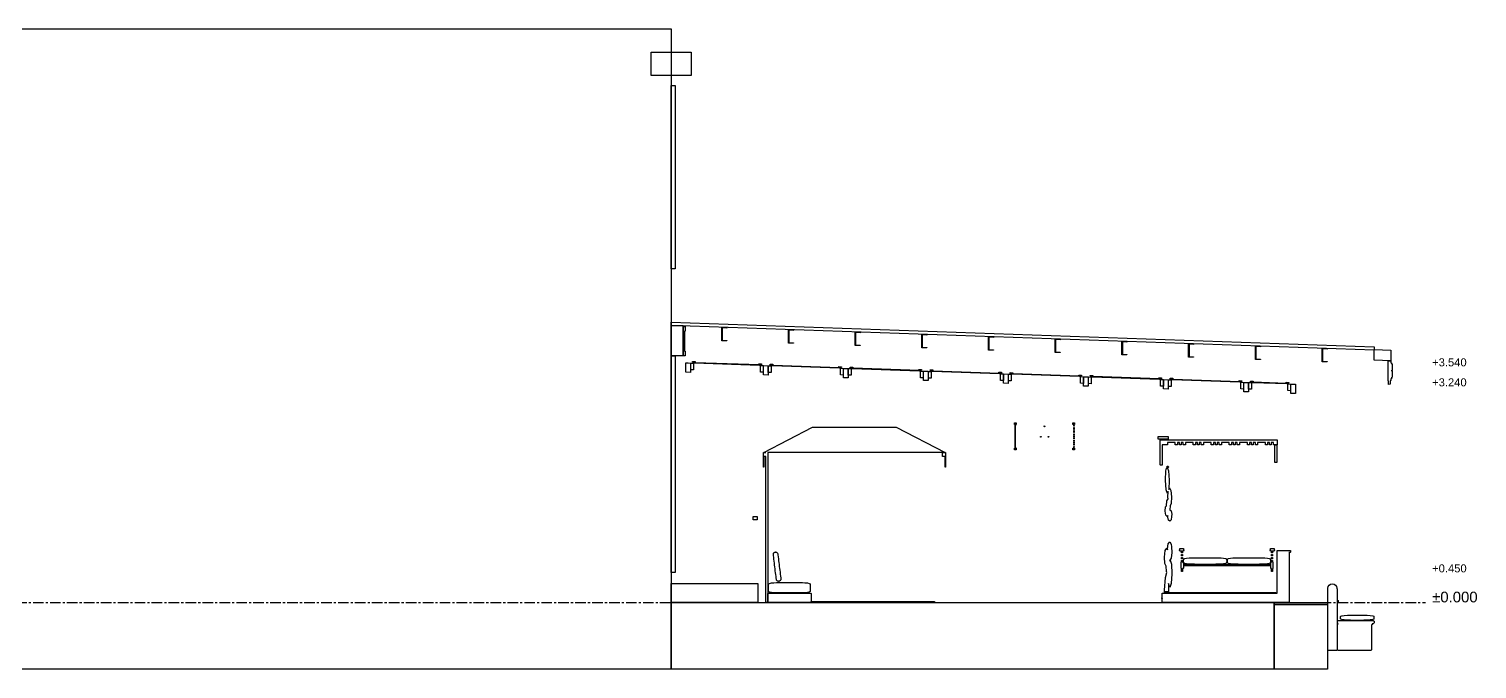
# Model space of a CAD drawing. Header units: millimetres. Extents: x -2320 to 44593, y -183000 to 30400.
# Drawn here: x 20775 to 42483, y -139000 to -129400 of the extents above; entities that cross this region are included whole.
import ezdxf

# ---------------------------------------------------------------- set-up
doc = ezdxf.new("R2010")
doc.units = ezdxf.units.MM
doc.header["$LTSCALE"] = 50
doc.linetypes.add('CENTER', pattern=[5.08, 3.175, -0.635, 0.635, -0.635])
for name, color, linetype in [('A-BLDG', 8, 'Continuous'), ('A-DIMS', 1, 'Continuous'), ('A-SECT', 7, 'Continuous'), ('S-GRID', 8, 'CENTER')]:
    doc.layers.add(name, color=color, linetype=linetype)
doc.styles.add('VN', font='arial.ttf')

msp = doc.modelspace()

# ---------------------------------------------------------------- linework, layer by layer
at = {"layer": 'A-BLDG'}
for points in [[(30400, -139000), (0, -139000), (0, -129400), (30400, -129400)], [(30700, -129750), (30700, -130100), (30100, -130100), (30100, -129750)], [(30400, -133000), (30400, -130250), (30460, -130250), (30460, -133000)], [(30610, -134300), (30580, -134300), (30580, -134230), (30584, -134230), (30584, -133935), (30580, -133935), (30580, -133865), (30610, -133865), (30610, -133935), (30601, -133935), (30601, -134230), (30610, -134230)], [(30460, -137550), (30400, -137550), (30400, -134300), (30460, -134300)]]:
    msp.add_lwpolyline(points, close=True, dxfattribs=at)
at = {"layer": 'A-SECT'}
for points in [[(40939.9, -134168.9), (40939.9, -134218.9), (30400, -133850), (30400, -133800)], [(30580, -133850), (30580, -134300), (30400, -134300), (30400, -133850)], [(31160, -133884.6), (31160, -133876.6), (31235, -133879.2), (31235, -133887.2), (31166, -133884.8), (31166, -134068.8), (31160, -134068.6)], [(32160, -133919.6), (32160, -133911.6), (32235, -133914.2), (32235, -133922.2), (32166, -133919.8), (32166, -134103.8), (32160, -134103.6)], [(31160, -134076.6), (31160, -134068.6), (31235, -134071.2), (31235, -134079.2)], [(32160, -134111.6), (32160, -134103.6), (32235, -134106.2), (32235, -134114.2)], [(33160, -133954.6), (33160, -133946.6), (33235, -133949.2), (33235, -133957.2), (33166, -133954.8), (33166, -134138.8), (33160, -134138.6)], [(33160, -134146.6), (33160, -134138.6), (33235, -134141.2), (33235, -134149.2)], [(34160, -133989.6), (34160, -133981.6), (34235, -133984.2), (34235, -133992.2), (34166, -133989.8), (34166, -134173.8), (34160, -134173.6)], [(35160, -134024.6), (35160, -134016.6), (35235, -134019.2), (35235, -134027.2), (35166, -134024.8), (35166, -134208.8), (35160, -134208.6)], [(36160, -134059.6), (36160, -134051.6), (36235, -134054.2), (36235, -134062.2), (36166, -134059.8), (36166, -134243.8), (36160, -134243.6)], [(37160, -134094.6), (37160, -134086.6), (37235, -134089.2), (37235, -134097.2), (37166, -134094.8), (37166, -134278.8), (37160, -134278.6)], [(38160, -134129.6), (38160, -134121.6), (38235, -134124.2), (38235, -134132.2), (38166, -134129.8), (38166, -134313.8), (38160, -134313.6)], [(39160, -134164.6), (39160, -134156.6), (39235, -134159.2), (39235, -134167.2), (39166, -134164.8), (39166, -134348.8), (39160, -134348.6)], [(34160, -134181.6), (34160, -134173.6), (34235, -134176.2), (34235, -134184.2)], [(35160, -134216.6), (35160, -134208.6), (35235, -134211.2), (35235, -134219.2)], [(36160, -134251.6), (36160, -134243.6), (36235, -134246.2), (36235, -134254.2)], [(37160, -134286.6), (37160, -134278.6), (37235, -134281.2), (37235, -134289.2)], [(38160, -134321.6), (38160, -134313.6), (38235, -134316.2), (38235, -134324.2)], [(39160, -134356.6), (39160, -134348.6), (39235, -134351.2), (39235, -134359.2)], [(40160, -134199.6), (40160, -134191.6), (40235, -134194.2), (40235, -134202.2), (40166, -134199.8), (40166, -134383.8), (40160, -134383.6)], [(41189.9, -134217.6), (41189.9, -134377.6), (40939.9, -134368.9), (40939.9, -134208.9)], [(30655, -134408.9), (30655, -134409), (30690, -134410.2), (30690, -134550.1), (30620, -134547.7), (30620, -134407.7)], [(30695, -134510.3), (30695, -134410.3), (30737, -134411.8), (30737, -134511.8)], [(30722, -134399.3), (30722, -134387.3), (30762, -134388.7), (30762, -134400.7), (31725, -134434.4), (31725, -134446.4), (30752, -134412.3), (30752, -134400.4)], [(31715, -134434), (31715, -134422), (31755, -134423.4), (31755, -134435.4)], [(31740, -134546.9), (31740, -134446.9), (31782, -134448.4), (31782, -134548.4)], [(31785, -134448.5), (31855, -134450.9), (31855, -134590.9), (31785, -134588.5)], [(31858, -134551), (31858, -134451), (31900, -134452.5), (31900, -134552.5)], [(31885, -134428), (31925, -134429.4), (31925, -134441.4), (32925, -134476.4), (32925, -134488.4), (31915, -134453), (31915, -134441), (31885, -134440)], [(32915, -134476), (32915, -134464), (32955, -134465.4), (32955, -134477.4)], [(32940, -134588.9), (32940, -134488.9), (32982, -134490.4), (32982, -134590.4)], [(32985, -134490.5), (33055, -134492.9), (33055, -134632.9), (32985, -134630.5)], [(33100, -134594.5), (33058, -134593), (33058, -134493), (33100, -134494.5)], [(33085, -134482), (33085, -134470), (33125, -134471.4), (33125, -134483.4), (34125, -134518.4), (34125, -134530.4), (33115, -134495), (33115, -134483)], [(34115, -134518), (34115, -134506), (34155, -134507.4), (34155, -134519.4)], [(34182, -134632.4), (34140, -134630.9), (34140, -134530.9), (34182, -134532.4)], [(34185, -134532.5), (34255, -134534.9), (34255, -134674.9), (34185, -134672.5)], [(34258, -134635), (34258, -134535), (34300, -134536.5), (34300, -134636.5)], [(34325, -134513.4), (34325, -134525.4), (35325, -134560.4), (35325, -134572.4), (34315, -134537), (34315, -134525), (34285, -134524), (34285, -134512)], [(35355, -134561.4), (35315, -134560), (35315, -134548), (35355, -134549.4)], [(35382, -134674.4), (35340, -134672.9), (35340, -134572.9), (35382, -134574.4)], [(35455, -134576.9), (35455, -134716.9), (35385, -134714.5), (35385, -134574.5)], [(35458, -134677), (35458, -134577), (35500, -134578.5), (35500, -134678.5)], [(35485, -134554), (35525, -134555.4), (35525, -134567.4), (36525, -134602.4), (36525, -134614.4), (35515, -134579), (35515, -134567), (35485, -134566)], [(36555, -134603.4), (36515, -134602), (36515, -134590), (36555, -134591.4)], [(40160, -134391.6), (40160, -134383.6), (40235, -134386.2), (40235, -134394.2)], [(41155, -134677.8), (41152.9, -134677.8), (41149.9, -134674.8), (41149.9, -134382.8), (41152.9, -134379.8), (41187.1, -134379.8), (41190.1, -134382.8), (41190.1, -134407.8), (41202.2, -134407.8), (41202.2, -134423.8), (41204.2, -134421.8), (41208.2, -134421.8), (41210.2, -134423.8), (41210.2, -134519.8), (41208.2, -134521.8), (41204.2, -134521.8), (41202.2, -134519.8), (41202.2, -134527.8), (41204.2, -134525.8), (41208.2, -134525.8), (41210.2, -134527.8), (41210.2, -134623.8), (41208.2, -134625.8), (41204.2, -134625.8), (41202.2, -134623.8), (41202.2, -134647.8), (41190.1, -134647.8), (41190.1, -134674.8), (41187.1, -134677.8), (41180.1, -134677.8), (41180.1, -134729.3), (41155, -134731.7)], [(36582, -134716.4), (36540, -134714.9), (36540, -134614.9), (36582, -134616.4)], [(36655, -134618.9), (36655, -134758.9), (36585, -134756.5), (36585, -134616.5)], [(36658, -134719), (36658, -134619), (36700, -134620.5), (36700, -134720.5)], [(36685, -134596), (36725, -134597.4), (36725, -134609.4), (37725, -134644.4), (37725, -134656.4), (36715, -134621), (36715, -134609), (36685, -134608)], [(37715, -134644), (37715, -134632), (37755, -134633.4), (37755, -134645.4)], [(37740, -134756.9), (37740, -134656.9), (37782, -134658.4), (37782, -134758.4)], [(37785, -134658.5), (37855, -134660.9), (37855, -134800.9), (37785, -134798.5)], [(37858, -134761), (37858, -134661), (37900, -134662.5), (37900, -134762.5)], [(37925, -134639.4), (37925, -134651.4), (38925, -134686.4), (38925, -134698.4), (37915, -134663), (37915, -134651), (37885, -134650), (37885, -134638)], [(38915, -134686), (38915, -134674), (38955, -134675.4), (38955, -134687.4)], [(38982, -134800.4), (38940, -134798.9), (38940, -134698.9), (38982, -134700.4)], [(39055, -134702.9), (39055, -134842.9), (38985, -134840.5), (38985, -134700.5)], [(39058, -134803), (39058, -134703), (39100, -134704.5), (39100, -134804.5)], [(39085, -134680), (39125, -134681.4), (39125, -134693.3), (39619.5, -134710.7), (39619.5, -134698.7), (39659.7, -134700.1), (39659.7, -134712.1), (39629.5, -134711), (39629.5, -134723), (39115, -134705), (39115, -134693), (39085, -134692)], [(39644.6, -134823.6), (39644.6, -134723.6), (39686.8, -134725), (39686.8, -134825)], [(39762.1, -134727.7), (39762.1, -134867.7), (39691.8, -134865.2), (39691.8, -134725.2)], [(31820, -138000), (31820, -135810), (31792, -135810), (31792, -135972.1), (31786, -135972.1), (31786, -135751), (31790, -135751), (31792, -135751), (31820, -135751), (31820, -135750), (31790, -135750), (32523, -135372.7), (33777, -135372.7), (34510, -135750), (31850, -135750), (31850, -138000)], [(35549.8, -135308), (35574.3, -135308), (35574.3, -135332), (35549.8, -135332)], [(35558.8, -135348.5), (35558.8, -135348.2), (35558.8, -135348), (35558.8, -135320), (35561.8, -135320), (35561.8, -135347.9), (35561.8, -135348.2), (35561.8, -135348.5), (35561.8, -135348.9), (35561.8, -135349.2), (35561.8, -135349.7), (35561.3, -135350), (35561.3, -135355.4), (35561.3, -135398.1), (35561.4, -135410.5), (35561.5, -135422), (35561.4, -135426.8), (35561.3, -135431.9), (35561.3, -135438.7), (35561.3, -135493.1), (35561.3, -135494.7), (35561.5, -135517), (35561.3, -135526.2), (35561.3, -135526.9), (35561.3, -135533.7), (35561.3, -135588.1), (35561.3, -135591.9), (35561.3, -135621.9), (35561.3, -135627.3), (35561.3, -135670), (35561.8, -135670.3), (35561.8, -135670.8), (35561.8, -135671.1), (35561.8, -135671.5), (35561.8, -135671.8), (35561.8, -135672.1), (35561.8, -135700), (35558.8, -135700), (35558.8, -135672), (35558.8, -135671.8), (35558.8, -135671.5), (35558.8, -135671.1), (35558.8, -135670.8), (35558.8, -135670.3), (35558.2, -135670), (35558.2, -135624.9), (35558.2, -135621.9), (35558.2, -135590.2), (35558.2, -135588.1), (35558.2, -135530.8), (35558.2, -135526.9), (35558.2, -135526.5), (35558.5, -135517), (35558.2, -135494), (35558.2, -135493.1), (35558.2, -135435.8), (35558.2, -135431.9), (35558.3, -135426.5), (35558.5, -135422), (35558.3, -135411.2), (35558.2, -135398.1), (35558.2, -135353), (35558.2, -135350), (35558.8, -135349.7), (35558.8, -135349.2), (35558.8, -135348.9)], [(35999.2, -135365.2), (35993.4, -135363.6), (35991.8, -135357.8), (35996.1, -135353.5), (36001.9, -135355.1), (36003.4, -135360.9)], [(36425.7, -135308), (36450.2, -135308), (36450.2, -135332), (36425.7, -135332)], [(36438.6, -135350), (36438.4, -135346.9), (36438, -135343.8), (36438, -135340.6), (36438, -135338.9), (36438, -135337.4), (36438, -135336.2), (36438, -135334.6), (36438, -135333.6), (36438, -135332.5), (36438, -135331.9), (36438, -135331.2), (36438, -135330.7), (36438, -135330), (36438, -135329.5), (36438, -135329), (36438, -135328.6), (36438, -135328.3), (36438, -135328), (36438, -135327.6), (36438, -135327.3), (36438, -135327), (36438, -135326.8), (36438, -135326.6), (36438, -135326.4), (36438, -135326.2), (36438, -135326), (36438, -135325.7), (36438, -135325.6), (36438, -135325.5), (36438, -135325.3), (36438, -135325.2), (36438, -135325), (36438, -135324.9), (36438, -135324.8), (36438, -135324.7), (36438, -135324.6), (36438, -135324.4), (36438, -135324.3), (36438, -135324.2), (36438, -135324.1), (36438, -135324), (36438, -135323.9), (36438, -135323.8), (36438, -135323.7), (36438, -135323.6), (36438, -135323.5), (36438, -135323.4), (36438, -135323.3), (36438, -135323.2), (36438, -135323.1), (36438, -135323), (36438, -135322.9), (36438, -135322.8), (36438, -135322.7), (36438, -135322.6), (36438, -135322.5), (36438, -135322.4), (36438, -135322.3), (36438, -135322.2), (36438, -135322.1), (36438, -135320), (36441.1, -135320), (36441.1, -135322.1), (36441.1, -135322.2), (36441.1, -135322.3), (36441.1, -135322.4), (36441.1, -135322.5), (36441.1, -135322.6), (36441.1, -135322.7), (36441.1, -135322.8), (36441.1, -135322.9), (36441.1, -135323), (36441.1, -135323.1), (36441.1, -135323.2), (36441.1, -135323.3), (36441.1, -135323.4), (36441.1, -135323.5), (36441.1, -135323.6), (36441.1, -135323.7), (36441.1, -135323.8), (36441.1, -135323.9), (36441.1, -135324), (36441.1, -135324.1), (36441.1, -135324.2), (36441.1, -135324.3), (36441.1, -135324.4), (36441.1, -135324.5), (36441.1, -135324.6), (36441.1, -135324.7), (36441.1, -135324.8), (36441.1, -135325), (36441.1, -135325.1), (36441.1, -135325.3), (36441.1, -135325.4), (36441.1, -135325.6), (36441.1, -135325.7), (36441.1, -135325.9), (36441.1, -135326.1), (36441.1, -135326.4), (36441.1, -135326.6), (36441.1, -135326.8), (36441.1, -135327), (36441.1, -135327.3), (36441.1, -135327.6), (36441.1, -135328), (36441.1, -135328.3), (36441.1, -135328.6), (36441.1, -135328.9), (36441.1, -135329.5), (36441.1, -135330), (36441.1, -135330.7), (36441.1, -135331.2), (36441.1, -135331.8), (36441.1, -135332.4), (36441.1, -135333.5), (36441.1, -135334.5), (36441.1, -135336), (36441.1, -135337.3), (36441.1, -135338.8), (36441.1, -135340.4), (36441.1, -135343.6), (36441.5, -135346.8), (36441.7, -135350), (36441.7, -135357.6), (36438.7, -135358.3)], [(36438.3, -135442.9), (36438.5, -135433.6), (36441.6, -135432.9), (36441.4, -135442.5), (36441.6, -135452.7), (36438.5, -135453.4)], [(36441.5, -135422), (36438.4, -135422), (36438.4, -135410.7), (36438.4, -135408), (36441.5, -135408), (36441.5, -135410.5)], [(36441.7, -135386.8), (36441.6, -135397.1), (36438.5, -135396.4), (36438.6, -135385.4), (36438.5, -135376.6), (36441.6, -135377.3)], [(35943.2, -135522.2), (35937.8, -135520.8), (35936.9, -135515.9), (35941.3, -135512.4), (35946.7, -135513.8), (35947.7, -135518.7)], [(36059.1, -135522.3), (36053.5, -135520.5), (36052.2, -135515.5), (36056.4, -135512.3), (36061.9, -135514.2), (36063.3, -135519.2)], [(36441.7, -135662.4), (36441.7, -135670), (36441.5, -135673.2), (36441.1, -135676.4), (36441.1, -135679.6), (36441.1, -135681.2), (36441.1, -135682.7), (36441.1, -135684), (36441.1, -135685.5), (36441.1, -135686.5), (36441.1, -135687.6), (36441.1, -135688.2), (36441.1, -135688.8), (36441.1, -135689.3), (36441.1, -135690), (36441.1, -135690.5), (36441.1, -135691.1), (36441.1, -135691.4), (36441.1, -135691.7), (36441.1, -135692), (36441.1, -135692.4), (36441.1, -135692.7), (36441.1, -135693), (36441.1, -135693.2), (36441.1, -135693.4), (36441.1, -135693.6), (36441.1, -135693.9), (36441.1, -135694.1), (36441.1, -135694.3), (36441.1, -135694.4), (36441.1, -135694.6), (36441.1, -135694.7), (36441.1, -135694.9), (36441.1, -135695), (36441.1, -135695.2), (36441.1, -135695.3), (36441.1, -135695.4), (36441.1, -135695.5), (36441.1, -135695.6), (36441.1, -135695.7), (36441.1, -135695.8), (36441.1, -135695.9), (36441.1, -135696), (36441.1, -135696.1), (36441.1, -135696.2), (36441.1, -135696.3), (36441.1, -135696.4), (36441.1, -135696.5), (36441.1, -135696.6), (36441.1, -135696.7), (36441.1, -135696.8), (36441.1, -135696.9), (36441.1, -135697), (36441.1, -135697.1), (36441.1, -135697.2), (36441.1, -135697.3), (36441.1, -135697.4), (36441.1, -135697.5), (36441.1, -135697.6), (36441.1, -135697.7), (36441.1, -135697.8), (36441.1, -135697.9), (36441.1, -135700), (36438, -135700), (36438, -135697.9), (36438, -135697.8), (36438, -135697.7), (36438, -135697.6), (36438, -135697.5), (36438, -135697.4), (36438, -135697.3), (36438, -135697.2), (36438, -135697.1), (36438, -135697), (36438, -135696.9), (36438, -135696.8), (36438, -135696.7), (36438, -135696.6), (36438, -135696.5), (36438, -135696.4), (36438, -135696.3), (36438, -135696.2), (36438, -135696.1), (36438, -135696), (36438, -135695.9), (36438, -135695.8), (36438, -135695.7), (36438, -135695.6), (36438, -135695.4), (36438, -135695.3), (36438, -135695.2), (36438, -135695.1), (36438, -135695), (36438, -135694.8), (36438, -135694.7), (36438, -135694.5), (36438, -135694.4), (36438, -135694.3), (36438, -135694), (36438, -135693.8), (36438, -135693.6), (36438, -135693.4), (36438, -135693.2), (36438, -135693), (36438, -135692.7), (36438, -135692.4), (36438, -135692), (36438, -135691.7), (36438, -135691.4), (36438, -135691), (36438, -135690.5), (36438, -135690), (36438, -135689.3), (36438, -135688.8), (36438, -135688.1), (36438, -135687.5), (36438, -135686.4), (36438, -135685.4), (36438, -135683.8), (36438, -135682.6), (36438, -135681.1), (36438, -135679.4), (36438, -135676.2), (36438.4, -135673.1), (36438.6, -135670), (36438.7, -135661.7)], [(36441.4, -135577.5), (36441.6, -135587.1), (36438.5, -135586.4), (36438.3, -135577.1), (36438.5, -135566.6), (36441.6, -135567.3)], [(36438.3, -135632.9), (36438.5, -135623.6), (36441.6, -135622.9), (36441.4, -135632.5), (36441.6, -135642.7), (36438.5, -135643.4)], [(36438.4, -135503), (36441.5, -135503), (36441.5, -135514.5), (36441.5, -135517), (36438.4, -135517), (36438.4, -135514.3)], [(36441.5, -135600.5), (36441.5, -135612), (36438.4, -135612), (36438.4, -135600.7), (36438.4, -135598), (36441.5, -135598)], [(36438.5, -135491.4), (36438.6, -135480.4), (36438.5, -135471.6), (36441.6, -135472.3), (36441.7, -135481.8), (36441.6, -135492.1)], [(36441.7, -135538.2), (36441.6, -135547.7), (36438.5, -135548.4), (36438.6, -135539.6), (36438.5, -135528.6), (36441.6, -135527.9)], [(37855.4, -135514), (37855.4, -135550), (37851.4, -135554), (37709.4, -135554), (37705.4, -135550), (37705.4, -135514), (37709.4, -135510), (37851.4, -135510)], [(37735.4, -135936), (37735.4, -135564), (37739.4, -135560), (37761.4, -135560), (37765.4, -135564), (37765.4, -135560), (39485.4, -135560), (39485.4, -135600), (39485.4, -135635), (39476, -135635), (39474.8, -135635), (39474.4, -135635), (39474.2, -135635), (39473.9, -135635), (39473.6, -135635), (39473.2, -135635), (39471, -135635), (39470.4, -135635), (39469.9, -135635), (39469.4, -135635), (39468.9, -135635), (39468.1, -135635), (39463.2, -135635), (39461.7, -135635), (39460.5, -135635), (39459.1, -135635), (39457.6, -135635), (39455.2, -135635), (39436.6, -135635), (39435.4, -135635), (39429.8, -135635), (39429.8, -135600), (39396.4, -135600), (39396.4, -135635), (39377.8, -135635), (39374.4, -135635), (39374.4, -135600), (39341, -135600), (39341, -135635), (39329.8, -135635), (39309.8, -135635), (39309.8, -135600), (39191, -135600), (39191, -135635), (39178.7, -135635), (39159.8, -135635), (39159.8, -135600), (39126.4, -135600), (39126.4, -135635), (39107.8, -135635), (39104.4, -135635), (39104.4, -135600), (39071, -135600), (39071, -135635), (39059.8, -135635), (39039.8, -135635), (39039.8, -135600), (38921, -135600), (38921, -135635), (38908.7, -135635), (38889.8, -135635), (38889.8, -135600), (38856.4, -135600), (38856.4, -135635), (38837.8, -135635), (38834.4, -135635), (38834.4, -135600), (38801, -135600), (38801, -135635), (38789.8, -135635), (38769.8, -135635), (38769.8, -135600), (38651, -135600), (38651, -135635), (38631, -135635), (38619.8, -135635), (38619.8, -135600), (38586.4, -135600), (38586.4, -135635), (38567.8, -135635), (38564.4, -135635), (38564.4, -135600), (38531, -135600), (38531, -135635), (38512.1, -135635), (38499.8, -135635), (38499.8, -135600), (38381, -135600), (38381, -135635), (38361, -135635), (38349.8, -135635), (38349.8, -135600), (38316.4, -135600), (38316.4, -135635), (38297.8, -135635), (38294.4, -135635), (38294.4, -135600), (38261, -135600), (38261, -135635), (38249.8, -135635), (38229.8, -135635), (38229.8, -135600), (38111, -135600), (38111, -135635), (38091, -135635), (38079.8, -135635), (38079.8, -135600), (38046.4, -135600), (38046.4, -135635), (38043, -135635), (38024.4, -135635), (38024.4, -135600), (37991, -135600), (37991, -135635), (37979.8, -135635), (37959.8, -135635), (37959.8, -135600), (37841, -135600), (37841, -135635), (37815.4, -135635), (37814.2, -135635), (37795.6, -135635), (37793.2, -135635), (37791.7, -135635), (37790.3, -135635), (37789.1, -135635), (37787.6, -135635), (37782.7, -135635), (37781.9, -135635), (37781.4, -135635), (37780.9, -135635), (37780.4, -135635), (37779.8, -135635), (37777.6, -135635), (37777.2, -135635), (37776.9, -135635), (37776.6, -135635), (37776.4, -135635), (37776, -135635), (37774.8, -135635), (37765.4, -135635), (37765.4, -135936), (37761.4, -135940), (37739.4, -135940)], [(39480.4, -135635), (39480.4, -135900), (39450.9, -135900), (39450.9, -135635)], [(34508, -135972.1), (34508, -135810), (34470, -135810), (34470, -135751), (34508, -135751), (34510, -135751), (34514, -135751), (34514, -135972.1)], [(35549.8, -135712), (35549.8, -135688), (35574.3, -135688), (35574.3, -135712)], [(36425.7, -135688), (36450.2, -135688), (36450.2, -135712), (36425.7, -135712)], [(37817.1, -136690), (37808, -136630.1), (37815.2, -136568.7), (37828, -136551), (37834.3, -136477.1), (37851.4, -136448), (37848.3, -136423), (37852.2, -136337.1), (37842.1, -136368.7), (37821.6, -136310.7), (37811.4, -136168.9), (37817.7, -136026.4), (37830.4, -135986.6), (37843.7, -135986.4), (37857.3, -136024.8), (37867.4, -136166.6), (37861.2, -136306.1), (37870.9, -136284.1), (37892.2, -136322.8), (37904.2, -136419.1), (37899.8, -136516.5), (37883.2, -136554.3), (37878.5, -136609.9), (37895.6, -136625.6), (37906.1, -136676.5), (37902.2, -136712.4), (37902.4, -136713.4), (37896.5, -136760.1), (37877.7, -136781.6), (37857, -136765.4), (37846.6, -136720.9), (37849.7, -136696.2), (37837.3, -136713.4)], [(37848.5, -135981.6), (37842.3, -135981.6), (37836.9, -135978.5), (37833.8, -135973.1), (37833.8, -135966.9), (37836.9, -135961.5), (37842.3, -135958.4), (37848.5, -135958.4), (37853.9, -135961.5), (37857, -135966.9), (37857, -135973.1), (37853.9, -135978.5)], [(31690, -136711.9), (31690, -136761.9), (31630, -136761.9), (31630, -136711.9)], [(37799.9, -137839.7), (37799.4, -137816.6), (37812.2, -137626.8), (37834.1, -137552.1), (37828.2, -137537.6), (37824, -137457.7), (37805.4, -137419.1), (37798.9, -137320.8), (37809.9, -137223.7), (37832.1, -137184.6), (37845.2, -137211.7), (37843.7, -137195.1), (37854.5, -137121), (37876.4, -137091.8), (37896.8, -137124.6), (37900.6, -137167.1), (37901.3, -137168.3), (37908, -137253.5), (37897.1, -137337.5), (37878.9, -137365.2), (37879.7, -137380.6), (37884.6, -137367.8), (37904.5, -137428.4), (37910.1, -137572.8), (37898.2, -137716.4), (37875.7, -137775.1), (37856.8, -137717.4), (37859.3, -137818.9), (37857.8, -137840.9)], [(38029.4, -137230), (38023.4, -137224), (38023.4, -137211), (38029.4, -137205), (38033.4, -137205), (38029.4, -137201), (38029.4, -137194), (38033.4, -137190), (38079.4, -137190), (38083.4, -137194), (38083.4, -137201), (38079.4, -137205), (38083.4, -137205), (38089.4, -137211), (38089.4, -137224), (38083.4, -137230)], [(39381.4, -137224), (39381.4, -137211), (39387.4, -137205), (39391.4, -137205), (39387.4, -137201), (39387.4, -137194), (39391.4, -137190), (39437.4, -137190), (39441.4, -137194), (39441.4, -137201), (39437.4, -137205), (39441.4, -137205), (39447.4, -137211), (39447.4, -137224), (39441.4, -137230), (39387.4, -137230)], [(31997.1, -137680.5), (31992.1, -137677.7), (31987, -137674.1), (31982.9, -137669), (31979.4, -137652.4), (31977.7, -137641.4), (31974, -137612.7), (31970.5, -137584), (31967, -137555.3), (31963.5, -137526.5), (31960, -137497.8), (31956.5, -137469), (31953.1, -137440.3), (31949.6, -137411.5), (31946.2, -137382.8), (31942.7, -137354.1), (31939.4, -137325.3), (31936.1, -137296.5), (31935.2, -137285.5), (31934.6, -137268.5), (31937.3, -137262.6), (31941.5, -137257.9), (31945.7, -137254), (31950, -137250.8), (31954.5, -137248.4), (31959, -137246.7), (31960.2, -137246.5), (31961.6, -137242.2), (31966.1, -137243), (31967, -137245.7), (31968.3, -137245.6), (31973, -137246.1), (31977.9, -137247.5), (31982.9, -137249.5), (31987.9, -137252.3), (31993, -137255.9), (31997.1, -137261), (32000.6, -137277.6), (32002.3, -137288.6), (32006, -137317.3), (32009.5, -137346), (32013, -137374.7), (32016.5, -137403.5), (32020, -137432.2), (32023.5, -137461), (32026.9, -137489.7), (32030.4, -137518.5), (32033.8, -137547.2), (32037.3, -137575.9), (32040.6, -137604.7), (32043.9, -137633.5), (32044.8, -137644.5), (32045.4, -137661.5), (32042.7, -137667.4), (32038.5, -137672.1), (32034.3, -137676), (32030, -137679.2), (32025.5, -137681.6), (32021, -137683.3), (32019.8, -137683.5), (32019.6, -137686.3), (32015.3, -137688.2), (32012.9, -137684.3), (32011.7, -137684.4), (32007, -137683.9), (32002.1, -137682.5)], [(37769.4, -137860), (39481.4, -137860), (39485.4, -137864), (39485.4, -137254), (39489.4, -137250), (39485.4, -137246), (39485.4, -137224), (39489.4, -137220), (39681.4, -137220), (39685.4, -137224), (39685.4, -137246), (39681.4, -137250), (39661.4, -137250), (39665.4, -137254), (39665.4, -137996), (39661.4, -138000), (39489.4, -138000), (39485.4, -137996), (39481.4, -138000), (37769.4, -138000), (37765.4, -137996), (37765.4, -137938), (37763.4, -137940), (37759.4, -137940), (37757.4, -137938), (37757.4, -137932), (37759.4, -137930), (37763.4, -137930), (37765.4, -137932), (37765.4, -137864)], [(38050.4, -137420), (38049.4, -137420), (38047.4, -137418), (38047.4, -137397), (38049.4, -137395), (38054.4, -137395), (38054.4, -137381), (38054.4, -137376.7), (38054.4, -137376), (38054.4, -137373.9), (38054.4, -137371.9), (38068.4, -137371.9), (38068.4, -137373.9), (38068.4, -137376), (38068.4, -137376.7), (38068.4, -137381), (38068.4, -137395), (38078.4, -137395), (38080.4, -137397), (38080.4, -137418), (38078.4, -137420), (38077.4, -137420), (38080.4, -137423), (38080.4, -137487), (38077.4, -137490), (38068.4, -137490), (38068.4, -137536.4), (38052.4, -137536.4), (38052.4, -137490), (38050.4, -137490), (38047.4, -137487), (38047.4, -137423)], [(38054.4, -137258.1), (38054.4, -137256.1), (38054.4, -137253.3), (38054.4, -137249), (38054.4, -137235), (38068.4, -137235), (38068.4, -137249), (38068.4, -137253.3), (38068.4, -137256.1), (38068.4, -137258.1)], [(38068.4, -137303.5), (38054.4, -137303.5), (38054.4, -137301.4), (38054.4, -137295.9), (38054.4, -137283.3), (38054.4, -137281.2), (38068.4, -137281.2), (38068.4, -137283.3), (38068.4, -137295.9), (38068.4, -137301.4)], [(38068.4, -137348.8), (38054.4, -137348.8), (38054.4, -137346.7), (38054.4, -137341.3), (38054.4, -137328.6), (38054.4, -137326.5), (38068.4, -137326.5), (38068.4, -137328.6), (38068.4, -137341.3), (38068.4, -137346.7)], [(38084.1, -137375.3), (38084.3, -137370.6), (38084.7, -137365.8), (38085.1, -137361.1), (38085.8, -137356.4), (38086.5, -137351.7), (38089.1, -137347), (38101.4, -137342.3), (38129.9, -137337.7), (38168.1, -137334.1), (38208, -137331.9), (38247.9, -137330.8), (38287.8, -137330.3), (38327.6, -137330.1), (38367.5, -137330.1), (38407.4, -137330.1), (38447.3, -137330.1), (38487.1, -137330.1), (38527, -137330.3), (38566.9, -137330.8), (38606.8, -137331.9), (38646.6, -137334.1), (38684.9, -137337.7), (38713.4, -137342.3), (38725.7, -137347), (38728.3, -137351.7), (38729, -137356.4), (38729.7, -137361.1), (38730.1, -137365.8), (38730.5, -137370.6), (38730.7, -137375.3), (38730.8, -137378.4), (38731.2, -137378.8), (38730.8, -137380.3), (38730.7, -137384.7), (38730.5, -137389.4), (38730.1, -137394.2), (38729.7, -137398.9), (38729, -137403.6), (38728.3, -137408.3), (38725.7, -137413), (38713.4, -137417.7), (38684.9, -137422.3), (38646.6, -137425.9), (38606.8, -137428.1), (38566.9, -137429.2), (38527, -137429.7), (38487.1, -137429.9), (38447.3, -137429.9), (38407.4, -137429.9), (38367.5, -137429.9), (38327.6, -137429.9), (38287.8, -137429.7), (38247.9, -137429.2), (38208, -137428.1), (38168.1, -137425.9), (38129.9, -137422.3), (38101.4, -137417.7), (38089.1, -137413), (38086.5, -137408.3), (38085.8, -137403.6), (38085.1, -137398.9), (38084.7, -137394.2), (38084.3, -137389.4), (38084.1, -137384.7), (38084, -137381.6), (38083.6, -137381.2), (38084, -137379.7)], [(38740.1, -137375.3), (38740.3, -137370.6), (38740.7, -137365.8), (38741.1, -137361.1), (38741.8, -137356.4), (38742.5, -137351.7), (38745.1, -137347), (38757.4, -137342.3), (38785.9, -137337.7), (38824.1, -137334.1), (38864, -137331.9), (38903.9, -137330.8), (38943.8, -137330.3), (38983.6, -137330.1), (39023.5, -137330.1), (39063.4, -137330.1), (39103.3, -137330.1), (39143.1, -137330.1), (39183, -137330.3), (39222.9, -137330.8), (39262.8, -137331.9), (39302.6, -137334.1), (39340.9, -137337.7), (39369.4, -137342.3), (39381.7, -137347), (39384.3, -137351.7), (39385, -137356.4), (39385.7, -137361.1), (39386.1, -137365.8), (39386.5, -137370.6), (39386.7, -137375.3), (39386.8, -137378.4), (39387.2, -137378.8), (39386.8, -137380.3), (39386.7, -137384.7), (39386.5, -137389.4), (39386.1, -137394.2), (39385.7, -137398.9), (39385, -137403.6), (39384.3, -137408.3), (39381.7, -137413), (39369.4, -137417.7), (39340.9, -137422.3), (39302.6, -137425.9), (39262.8, -137428.1), (39222.9, -137429.2), (39183, -137429.7), (39143.1, -137429.9), (39103.3, -137429.9), (39063.4, -137429.9), (39023.5, -137429.9), (38983.6, -137429.9), (38943.8, -137429.7), (38903.9, -137429.2), (38864, -137428.1), (38824.1, -137425.9), (38785.9, -137422.3), (38757.4, -137417.7), (38745.1, -137413), (38742.5, -137408.3), (38741.8, -137403.6), (38741.1, -137398.9), (38740.7, -137394.2), (38740.3, -137389.4), (38740.1, -137384.7), (38740, -137381.6), (38739.6, -137381.2), (38740, -137379.7)], [(39392.4, -137420), (39390.4, -137418), (39390.4, -137397), (39392.4, -137395), (39402.4, -137395), (39402.4, -137381), (39402.4, -137376.7), (39402.4, -137376), (39402.4, -137373.9), (39402.4, -137371.9), (39416.4, -137371.9), (39416.4, -137373.9), (39416.4, -137376), (39416.4, -137376.7), (39416.4, -137381), (39416.4, -137395), (39421.4, -137395), (39423.4, -137397), (39423.4, -137418), (39421.4, -137420), (39420.4, -137420), (39423.4, -137423), (39423.4, -137487), (39420.4, -137490), (39418.4, -137490), (39418.4, -137536.4), (39402.4, -137536.4), (39402.4, -137490), (39393.4, -137490), (39390.4, -137487), (39390.4, -137423), (39393.4, -137420)], [(39402.4, -137258.1), (39402.4, -137256.1), (39402.4, -137253.3), (39402.4, -137249), (39402.4, -137235), (39416.4, -137235), (39416.4, -137249), (39416.4, -137253.3), (39416.4, -137256.1), (39416.4, -137258.1)], [(39416.4, -137303.5), (39402.4, -137303.5), (39402.4, -137301.4), (39402.4, -137295.9), (39402.4, -137283.3), (39402.4, -137281.2), (39416.4, -137281.2), (39416.4, -137283.3), (39416.4, -137295.9), (39416.4, -137301.4)], [(39416.4, -137348.8), (39402.4, -137348.8), (39402.4, -137346.7), (39402.4, -137341.3), (39402.4, -137328.6), (39402.4, -137326.5), (39416.4, -137326.5), (39416.4, -137328.6), (39416.4, -137341.3), (39416.4, -137346.7)], [(39380.4, -137450), (38090.4, -137450), (38090.4, -137430), (39380.4, -137430)], [(30400, -138000), (30400, -137715.7), (31700, -137715.7), (31700, -138000)], [(31862, -137778.4), (31862, -137771.7), (31862.2, -137763.5), (31862.4, -137755.2), (31862.7, -137747), (31863.2, -137738.7), (31863.7, -137730.5), (31865.9, -137722.4), (31877.7, -137715.1), (31905.3, -137709.3), (31942.5, -137705.2), (31981.2, -137702.8), (32020, -137701.6), (32058.8, -137701.1), (32097.5, -137700.9), (32136.3, -137700.8), (32175, -137700.8), (32213.8, -137700.8), (32252.5, -137700.9), (32291.3, -137701.1), (32330, -137701.6), (32368.8, -137702.8), (32407.5, -137705.2), (32444.7, -137709.3), (32472.3, -137715.1), (32484.1, -137722.4), (32486.3, -137730.5), (32486.8, -137738.7), (32487.3, -137747), (32487.6, -137755.2), (32487.8, -137763.5), (32488, -137771.7), (32488, -137779.6), (32488.4, -137781.2), (32488, -137781.6), (32488, -137788.2), (32487.8, -137796.5), (32487.6, -137804.8), (32487.3, -137813), (32486.8, -137821.3), (32486.3, -137829.5), (32484.1, -137837.6), (32472.3, -137844.9), (32444.7, -137850.7), (32407.5, -137854.8), (32368.8, -137857.2), (32330, -137858.4), (32291.3, -137858.9), (32252.5, -137859.1), (32213.8, -137859.2), (32175, -137859.2), (32136.3, -137859.2), (32097.5, -137859.1), (32058.8, -137858.9), (32020, -137858.4), (31981.2, -137857.2), (31942.5, -137854.8), (31905.3, -137850.7), (31877.7, -137844.9), (31865.9, -137837.6), (31863.7, -137829.5), (31863.2, -137821.3), (31862.7, -137813), (31862.4, -137804.8), (31862.2, -137796.5), (31862, -137788.2), (31862, -137780.4), (31861.6, -137778.8)], [(39465.4, -137850), (39465.4, -137860), (37795.4, -137860), (37795.4, -137850)], [(40376.8, -138720), (40252.2, -138720), (40244.2, -138712), (40244.2, -137796), (40247.2, -137793), (40246.2, -137788), (40251.4, -137762), (40266.2, -137739.9), (40288.4, -137725.2), (40314.5, -137720), (40340.7, -137725.2), (40362.8, -137739.9), (40377.6, -137762), (40382.8, -137788), (40381.8, -137792.9), (40384.9, -137796), (40384.9, -138712)], [(39439.9, -138001.8), (39439.9, -139000), (30400, -139000), (30400, -138001.8)], [(32494, -138000), (31856, -138000), (31850, -137994), (31850, -137866), (31856, -137860), (31885, -137860), (32465, -137860), (32494, -137860), (32500, -137866), (32500, -137994)], [(34350, -137985), (34350, -138000), (32500, -138000), (32500, -137985)], [(40239.9, -138000), (40239.9, -138030), (39439.9, -138030), (39439.9, -138000)], [(40239.9, -138030), (40239.9, -139000), (39439.9, -139000), (39439.9, -138030)], [(40389.9, -138000), (40389.9, -137967.8), (40401.9, -137969.8), (40401.9, -138000)], [(40399.9, -138720), (40389.9, -138710), (40389.9, -138330), (40399.9, -138320), (40401.9, -138320), (40389.9, -138308), (40389.9, -138282), (40401.9, -138270), (40927.8, -138270), (40939.9, -138282), (40939.9, -138308), (40927.8, -138320), (40909.7, -138320), (40909.7, -138335), (40899.7, -138335), (40899.7, -138710), (40889.6, -138720)], [(40436.5, -138224.2), (40437, -138218.5), (40437.8, -138212.7), (40440.9, -138207), (40456.2, -138201.4), (40463.6, -138200.4), (40491.6, -138196.3), (40539.1, -138192.6), (40588.5, -138190.8), (40638, -138190.3), (40687.5, -138190.1), (40737, -138190.2), (40786.4, -138190.7), (40835.9, -138192.5), (40883.4, -138196.3), (40918.8, -138201.4), (40934.1, -138207), (40937.2, -138212.7), (40938, -138218.5), (40938.4, -138224.2), (40938.5, -138228.2), (40939.2, -138228.8), (40938.6, -138231.1), (40938.4, -138235.8), (40938, -138241.5), (40937.2, -138247.3), (40934.1, -138253), (40918.8, -138258.6), (40883.4, -138263.7), (40835.9, -138267.5), (40786.4, -138269.3), (40737, -138269.8), (40687.5, -138269.9), (40638, -138269.7), (40588.5, -138269.2), (40539.1, -138267.4), (40491.6, -138263.7), (40463.6, -138259.6), (40456.2, -138258.6), (40440.9, -138253), (40437.8, -138247.3), (40437, -138241.5), (40436.5, -138235.8), (40436.4, -138231.8), (40435.8, -138231.2), (40436.4, -138228.9)]]:
    msp.add_lwpolyline(points, close=True, dxfattribs=at)
at = {"layer": 'S-GRID'}
msp.add_line((-500, -138000), (41710.2, -138000), dxfattribs=at)

# ---------------------------------------------------------------- texts
at = {"layer": 'A-DIMS', "style": 'VN'}
for s, height, p in [('+3.540', 120, (41810.2, -134460)), ('+3.240', 120, (41810.2, -134760)), ('+0.450', 120, (41810.2, -137550)), ('±0.000', 160, (41810.2, -138000))]:
    msp.add_text(s, height=height, dxfattribs=at).set_placement(p)

doc.saveas('drawing.dxf')
